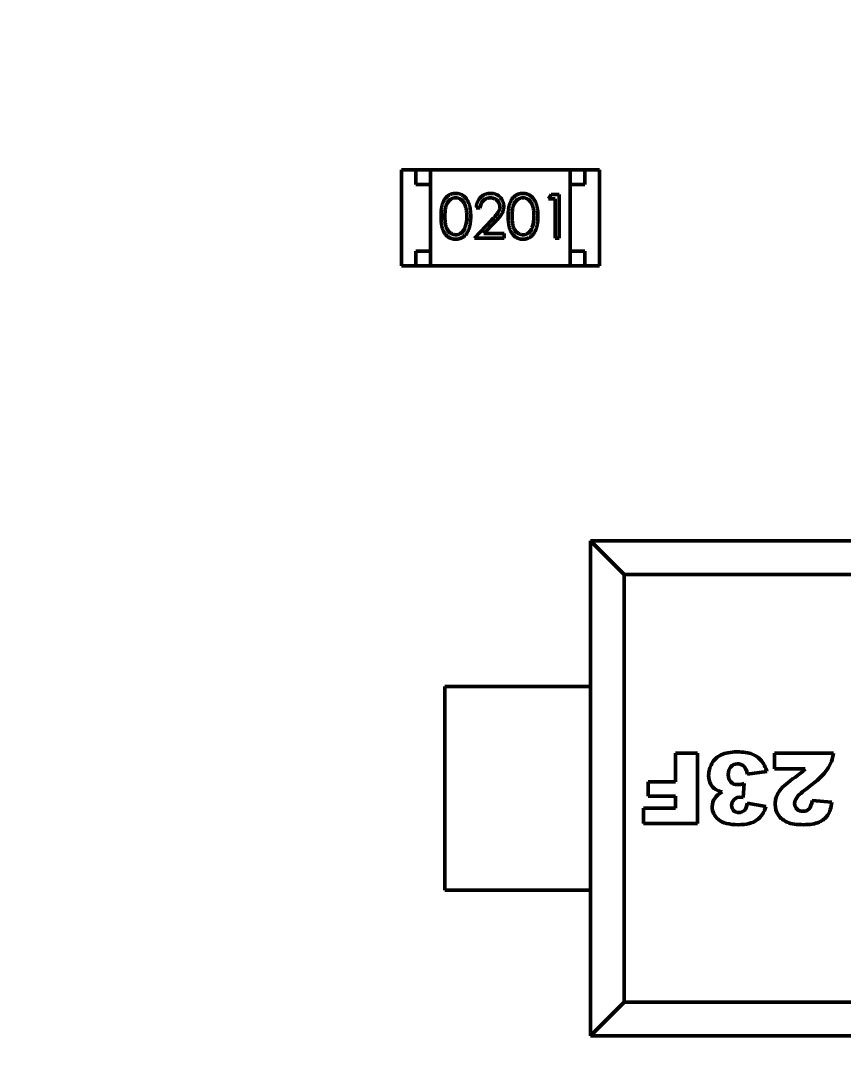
# Model space of a CAD drawing. Header units: millimetres. Extents: x 71 to 428, y 120 to 295.
# Drawn here: x 329.957 to 332.781, y 192.597 to 196.148 of the extents above; entities that cross this region are included whole.
import ezdxf

# ---------------------------------------------------------------- set-up
doc = ezdxf.new("R2010")
doc.units = ezdxf.units.MM
doc.header["$LTSCALE"] = 0.75
doc.layers.add('Dim', color=3, linetype='Continuous', lineweight=25)
doc.layers.add('Visible', color=7, linetype='Continuous', lineweight=50)
doc.styles.get("Standard").update_dxf_attribs({"font": 'arial.ttf'})
doc.dimstyles.new('Dim-ISO-25', dxfattribs={"dimtxt": 3.5, "dimasz": 3.5, "dimexe": 2.1, "dimexo": 2.1, "dimgap": 1.4, "dimtad": 1, "dimzin": 12, "dimdsep": 46, "dimtxsty": 'Standard', "dimcen": 0, "dimazin": 3, "dimtp": 0.1, "dimtm": 0.1, "dimtfac": 0.714286, "dimtmove": 0, "dimatfit": 3, "dimfxl": 1, "dimtzin": 12, "dimarcsym": 0})

# ---------------------------------------------------------------- blocks, each defined once
blk = doc.blocks.new('*D127')
at = {"color": 0, "linetype": 'ByBlock', "lineweight": -2}
for p, q in [((318.3964, 202.3936), (318.3964, 119.8711)), ((354.8964, 148.7044), (354.8964, 119.8711)), ((318.3964, 121.9711), (354.8964, 121.9711))]:
    blk.add_line(p, q, dxfattribs=at)
at = {"color": 0, "linetype": 'ByBlock'}
for points in [[(318.3964, 121.9711), (321.8964, 121.3878), (321.8964, 122.5544)], [(354.8964, 121.9711), (351.3964, 121.3878), (351.3964, 122.5544)]]:
    blk.add_solid(points, dxfattribs=at)
at = {"layer": 'Defpoints', "color": 0, "linetype": 'ByBlock'}
for p in [(318.3964, 204.4936), (354.8964, 150.8044)]:
    blk.add_point(p, dxfattribs=at)
at = {"color": 0, "linetype": 'ByBlock', "lineweight": -2, "insert": (336.6464, 125.1593), "char_height": 3.5, "attachment_point": 5}
blk.add_mtext('\\A0;36.5', dxfattribs=at)

msp = doc.modelspace()

# ---------------------------------------------------------------- linework, layer by layer
at = {"layer": 'Visible'}
for p, q in [((331.2636, 195.3057), (331.2636, 195.6357)), ((331.2636, 195.6357), (331.3136, 195.6357)), ((331.3636, 195.6357), (331.3136, 195.6357)), ((331.3136, 195.6357), (331.3136, 195.5857)), ((331.8436, 195.6357), (331.3636, 195.6357)), ((331.3636, 195.6357), (331.3636, 195.3057)), ((331.8936, 195.6357), (331.8436, 195.6357)), ((331.8436, 195.6357), (331.8436, 195.3057)), ((331.9436, 195.6357), (331.8936, 195.6357)), ((331.8936, 195.5857), (331.8936, 195.6357)), ((331.9436, 195.3057), (331.9436, 195.6357)), ((331.3136, 195.5857), (331.3636, 195.5857)), ((331.3636, 195.3557), (331.3636, 195.5857)), ((331.8436, 195.5857), (331.8936, 195.5857)), ((331.8436, 195.3557), (331.8436, 195.5857)), ((331.7689, 195.5356), (331.7777, 195.551)), ((331.7777, 195.551), (331.8054, 195.551)), ((331.8054, 195.551), (331.8054, 195.401)), ((331.7919, 195.5356), (331.7689, 195.5356)), ((331.7919, 195.401), (331.7919, 195.5356)), ((331.5342, 195.5048), (331.5208, 195.5048)), ((331.515, 195.401), (331.5732, 195.4631)), ((331.5847, 195.4564), (331.5471, 195.4164)), ((331.5471, 195.4164), (331.6169, 195.4164)), ((331.6169, 195.4164), (331.6169, 195.401)), ((331.6169, 195.401), (331.515, 195.401)), ((331.8054, 195.401), (331.7919, 195.401)), ((331.3136, 195.3557), (331.3136, 195.3057)), ((331.3636, 195.3557), (331.3136, 195.3557)), ((331.8936, 195.3557), (331.8436, 195.3557)), ((331.8936, 195.3057), (331.8936, 195.3557)), ((331.2636, 195.3057), (331.3136, 195.3057)), ((331.3136, 195.3057), (331.3636, 195.3057)), ((331.8436, 195.3057), (331.3636, 195.3057)), ((331.8436, 195.3057), (331.8936, 195.3057)), ((331.9436, 195.3057), (331.8936, 195.3057)), ((334.6127, 194.3609), (331.9127, 194.3609)), ((331.9127, 194.3607), (331.9127, 194.3609)), ((332.0281, 194.2453), (331.9127, 194.3607)), ((331.9127, 194.3607), (331.9127, 192.661)), ((333.888, 194.2453), (332.0281, 194.2453)), ((332.0281, 192.7764), (332.0281, 194.2453)), ((331.4127, 193.861), (331.9127, 193.861)), ((331.4127, 193.161), (331.4127, 193.861)), ((332.2047, 193.6321), (332.2047, 193.5332)), ((332.2797, 193.6321), (332.2047, 193.6321)), ((332.2797, 193.39), (332.2797, 193.6321)), ((332.7467, 193.6321), (332.545, 193.6321)), ((332.545, 193.6321), (332.545, 193.5775)), ((332.4513, 193.5593), (332.5183, 193.5682)), ((332.545, 193.5775), (332.6501, 193.5775)), ((332.1104, 193.5332), (332.1104, 193.4842)), ((332.2047, 193.5332), (332.1104, 193.5332)), ((332.4365, 193.4796), (332.44, 193.5274)), ((332.1104, 193.4842), (332.2047, 193.4842)), ((332.2047, 193.4842), (332.2047, 193.4422)), ((332.5149, 193.4486), (332.4513, 193.4599)), ((332.7417, 193.4635), (332.6741, 193.4689)), ((332.0945, 193.4422), (332.0945, 193.39)), ((332.2047, 193.4422), (332.0945, 193.4422)), ((332.0945, 193.39), (332.2797, 193.39)), ((331.9127, 193.161), (331.4127, 193.161)), ((332.0281, 192.7764), (331.9127, 192.661)), ((333.888, 192.7764), (332.0281, 192.7764)), ((334.6127, 192.661), (331.9127, 192.661))]:
    msp.add_line(p, q, dxfattribs=at)
at = {"layer": 'Visible', "extrusion": (0, 0, -1)}
msp.add_circle((-354.8964, 204.496), 47.93, dxfattribs=at)
at = {"layer": 'Visible'}
for centre in [(331.3768, 195.4733), (331.6075, 195.4733)]:
    msp.add_arc(centre, 0.1113, 341.6443, 1.3671, dxfattribs=at)
for points, knots in [([(331.3996, 195.4759), (331.3996, 195.4783), (331.3997, 195.483), (331.4, 195.4898), (331.4005, 195.4962), (331.4012, 195.5022), (331.402, 195.5077), (331.4031, 195.5128), (331.4044, 195.5175), (331.4059, 195.5218), (331.4076, 195.5258), (331.4094, 195.5295), (331.4114, 195.5329), (331.4136, 195.5361), (331.4159, 195.5391), (331.4184, 195.5418), (331.421, 195.5443), (331.4238, 195.5465), (331.4268, 195.5484), (331.4298, 195.5501), (331.4329, 195.5516), (331.4362, 195.5528), (331.4394, 195.5537), (331.4428, 195.5544), (331.4463, 195.5548), (331.4486, 195.5548), (331.4498, 195.5548)], [0, 0, 0, 0, 0.068595, 0.133246, 0.194313, 0.251279, 0.304513, 0.354235, 0.400481, 0.443411, 0.484015, 0.523252, 0.561042, 0.5979, 0.633518, 0.668314, 0.702496, 0.736685, 0.770293, 0.803437, 0.835913, 0.86846, 0.900847, 0.933467, 0.966258, 1, 1, 1, 1]), ([(331.4498, 195.5548), (331.451, 195.5548), (331.4533, 195.5548), (331.4569, 195.5544), (331.4603, 195.5537), (331.4636, 195.5528), (331.4669, 195.5516), (331.47, 195.5501), (331.4731, 195.5484), (331.4761, 195.5464), (331.479, 195.5442), (331.4817, 195.5417), (331.4843, 195.5389), (331.4867, 195.5359), (331.4889, 195.5326), (331.491, 195.529), (331.493, 195.5252), (331.4948, 195.5211), (331.4964, 195.5167), (331.4978, 195.5119), (331.4989, 195.5068), (331.4999, 195.5013), (331.5006, 195.4955), (331.5012, 195.4893), (331.5015, 195.4827), (331.5015, 195.4782), (331.5016, 195.4759)], [0, 0, 0, 0, 0.033788, 0.067194, 0.099862, 0.132567, 0.165151, 0.197913, 0.231319, 0.265083, 0.299255, 0.334399, 0.369943, 0.406284, 0.444064, 0.482998, 0.523354, 0.565537, 0.609613, 0.656391, 0.705885, 0.758325, 0.813832, 0.872795, 0.934722, 1, 1, 1, 1]), ([(331.5208, 195.5048), (331.5209, 195.5066), (331.521, 195.5101), (331.5218, 195.5152), (331.523, 195.5201), (331.5246, 195.5248), (331.5267, 195.5292), (331.5291, 195.5333), (331.532, 195.5372), (331.5352, 195.5408), (331.5388, 195.5441), (331.5426, 195.547), (331.5466, 195.5494), (331.5508, 195.5514), (331.5553, 195.5529), (331.5599, 195.5541), (331.5647, 195.5547), (331.568, 195.5548), (331.5697, 195.5548)], [0, 0, 0, 0, 0.068791, 0.135103, 0.198979, 0.261904, 0.323495, 0.385195, 0.446969, 0.509765, 0.572251, 0.633405, 0.693251, 0.752583, 0.812579, 0.873275, 0.93555, 1, 1, 1, 1]), ([(331.5697, 195.5548), (331.5713, 195.5548), (331.5746, 195.5547), (331.5793, 195.5541), (331.5838, 195.5531), (331.588, 195.5516), (331.592, 195.5497), (331.5958, 195.5474), (331.5993, 195.5447), (331.6025, 195.5416), (331.6055, 195.5382), (331.608, 195.5347), (331.6102, 195.531), (331.612, 195.5271), (331.6133, 195.5231), (331.6143, 195.519), (331.6149, 195.5146), (331.615, 195.5117), (331.615, 195.5102)], [0, 0, 0, 0, 0.069475, 0.136517, 0.200789, 0.26383, 0.325735, 0.387291, 0.449509, 0.512968, 0.576275, 0.63758, 0.697903, 0.757172, 0.816599, 0.876653, 0.93729, 1, 1, 1, 1]), ([(331.6304, 195.4759), (331.6304, 195.4783), (331.6304, 195.483), (331.6307, 195.4898), (331.6312, 195.4962), (331.6319, 195.5022), (331.6328, 195.5077), (331.6339, 195.5128), (331.6352, 195.5175), (331.6367, 195.5218), (331.6383, 195.5258), (331.6402, 195.5295), (331.6422, 195.5329), (331.6443, 195.5361), (331.6467, 195.5391), (331.6491, 195.5418), (331.6518, 195.5443), (331.6546, 195.5465), (331.6576, 195.5484), (331.6606, 195.5501), (331.6637, 195.5516), (331.6669, 195.5528), (331.6702, 195.5537), (331.6736, 195.5544), (331.677, 195.5548), (331.6794, 195.5548), (331.6805, 195.5548)], [0, 0, 0, 0, 0.068595, 0.133246, 0.194313, 0.251279, 0.304513, 0.354235, 0.400481, 0.443411, 0.484015, 0.523252, 0.561042, 0.5979, 0.633518, 0.668314, 0.702496, 0.736685, 0.770293, 0.803437, 0.835913, 0.86846, 0.900847, 0.933467, 0.966258, 1, 1, 1, 1]), ([(331.6805, 195.5548), (331.6817, 195.5548), (331.6841, 195.5548), (331.6876, 195.5544), (331.691, 195.5537), (331.6944, 195.5528), (331.6976, 195.5516), (331.7008, 195.5501), (331.7039, 195.5484), (331.7069, 195.5464), (331.7098, 195.5442), (331.7125, 195.5417), (331.715, 195.5389), (331.7175, 195.5359), (331.7197, 195.5326), (331.7218, 195.529), (331.7237, 195.5252), (331.7256, 195.5211), (331.7271, 195.5167), (331.7286, 195.5119), (331.7297, 195.5068), (331.7307, 195.5013), (331.7314, 195.4955), (331.732, 195.4893), (331.7322, 195.4827), (331.7323, 195.4782), (331.7323, 195.4759)], [0, 0, 0, 0, 0.033788, 0.067194, 0.099862, 0.132567, 0.165151, 0.197913, 0.231319, 0.265083, 0.299255, 0.334399, 0.369943, 0.406284, 0.444064, 0.482998, 0.523354, 0.565537, 0.609613, 0.656391, 0.705885, 0.758325, 0.813832, 0.872795, 0.934722, 1, 1, 1, 1]), ([(331.4502, 195.5395), (331.4486, 195.5394), (331.4452, 195.5392), (331.4403, 195.538), (331.4356, 195.5358), (331.4319, 195.5335), (331.429, 195.5312), (331.427, 195.5293), (331.4251, 195.5271), (331.4234, 195.5248), (331.4218, 195.5223), (331.4203, 195.5196), (331.4189, 195.5167), (331.4177, 195.5136), (331.4166, 195.5102), (331.4157, 195.5064), (331.4148, 195.5023), (331.4142, 195.4978), (331.4137, 195.4929), (331.4134, 195.4876), (331.4131, 195.4819), (331.4131, 195.478), (331.4131, 195.476)], [0, 0, 0, 0, 0.060387, 0.120883, 0.182755, 0.247811, 0.281299, 0.315088, 0.349702, 0.384857, 0.420966, 0.458511, 0.497175, 0.537602, 0.580503, 0.627468, 0.678388, 0.733983, 0.793747, 0.857714, 0.926698, 1, 1, 1, 1]), ([(331.4881, 195.476), (331.4881, 195.4778), (331.488, 195.4813), (331.4878, 195.4865), (331.4874, 195.4914), (331.4869, 195.4961), (331.4861, 195.5005), (331.4853, 195.5046), (331.4843, 195.5085), (331.4831, 195.5122), (331.4818, 195.5156), (331.4803, 195.5188), (331.4788, 195.5218), (331.4771, 195.5245), (331.4753, 195.527), (331.4733, 195.5292), (331.4713, 195.5312), (331.4684, 195.5335), (331.4647, 195.5358), (331.46, 195.538), (331.4552, 195.5392), (331.4519, 195.5394), (331.4502, 195.5395)], [0, 0, 0, 0, 0.065681, 0.128486, 0.188175, 0.245106, 0.299448, 0.350823, 0.399942, 0.446672, 0.491255, 0.533376, 0.573853, 0.612526, 0.649597, 0.685532, 0.720106, 0.753838, 0.818925, 0.880493, 0.940311, 1, 1, 1, 1]), ([(331.569, 195.5395), (331.5678, 195.5394), (331.5655, 195.5394), (331.5622, 195.5389), (331.5589, 195.5382), (331.5558, 195.5372), (331.5529, 195.536), (331.5501, 195.5344), (331.5475, 195.5325), (331.5451, 195.5304), (331.5428, 195.528), (331.5408, 195.5254), (331.5391, 195.5225), (331.5375, 195.5194), (331.5363, 195.5161), (331.5354, 195.5126), (331.5346, 195.5088), (331.5344, 195.5062), (331.5342, 195.5048)], [0, 0, 0, 0, 0.064439, 0.126547, 0.186887, 0.245878, 0.304041, 0.362191, 0.420976, 0.48066, 0.5406, 0.600689, 0.661936, 0.724443, 0.789038, 0.856314, 0.926352, 1, 1, 1, 1]), ([(331.6016, 195.509), (331.6015, 195.5101), (331.6015, 195.5121), (331.601, 195.515), (331.6003, 195.5179), (331.5993, 195.5207), (331.5979, 195.5233), (331.5963, 195.5258), (331.5943, 195.5282), (331.5921, 195.5305), (331.5897, 195.5326), (331.5872, 195.5344), (331.5845, 195.536), (331.5816, 195.5373), (331.5787, 195.5382), (331.5756, 195.5389), (331.5723, 195.5394), (331.5701, 195.5394), (331.569, 195.5395)], [0, 0, 0, 0, 0.061965, 0.122122, 0.180988, 0.239933, 0.299906, 0.359989, 0.421776, 0.486576, 0.551535, 0.615018, 0.677259, 0.73973, 0.80305, 0.866495, 0.931973, 1, 1, 1, 1]), ([(331.681, 195.5395), (331.6793, 195.5394), (331.676, 195.5392), (331.6711, 195.538), (331.6664, 195.5358), (331.6627, 195.5335), (331.6598, 195.5312), (331.6578, 195.5293), (331.6559, 195.5271), (331.6542, 195.5248), (331.6525, 195.5223), (331.651, 195.5196), (331.6497, 195.5167), (331.6484, 195.5136), (331.6473, 195.5102), (331.6464, 195.5064), (331.6456, 195.5023), (331.645, 195.4978), (331.6445, 195.4929), (331.6441, 195.4876), (331.6439, 195.4819), (331.6439, 195.478), (331.6439, 195.476)], [0, 0, 0, 0, 0.060387, 0.120883, 0.182755, 0.247811, 0.281299, 0.315088, 0.349702, 0.384857, 0.420966, 0.458511, 0.497175, 0.537602, 0.580503, 0.627468, 0.678388, 0.733983, 0.793747, 0.857714, 0.926698, 1, 1, 1, 1]), ([(331.7189, 195.476), (331.7188, 195.4778), (331.7188, 195.4813), (331.7186, 195.4865), (331.7182, 195.4914), (331.7177, 195.4961), (331.7169, 195.5005), (331.7161, 195.5046), (331.715, 195.5085), (331.7139, 195.5122), (331.7125, 195.5156), (331.7111, 195.5188), (331.7095, 195.5218), (331.7079, 195.5245), (331.7061, 195.527), (331.7041, 195.5292), (331.7021, 195.5312), (331.6992, 195.5335), (331.6954, 195.5358), (331.6908, 195.538), (331.6859, 195.5392), (331.6826, 195.5394), (331.681, 195.5395)], [0, 0, 0, 0, 0.065681, 0.128486, 0.188175, 0.245106, 0.299448, 0.350823, 0.399942, 0.446672, 0.491255, 0.533376, 0.573853, 0.612526, 0.649597, 0.685532, 0.720106, 0.753838, 0.818925, 0.880493, 0.940311, 1, 1, 1, 1]), ([(331.5732, 195.4631), (331.5746, 195.4646), (331.5773, 195.4674), (331.5812, 195.4715), (331.5846, 195.4754), (331.5877, 195.4789), (331.5904, 195.4822), (331.5927, 195.4851), (331.5946, 195.4878), (331.5966, 195.4909), (331.5986, 195.4947), (331.6003, 195.4994), (331.6014, 195.5042), (331.6015, 195.5074), (331.6016, 195.509)], [0, 0, 0, 0, 0.110803, 0.212829, 0.306101, 0.390647, 0.466924, 0.534481, 0.593587, 0.644557, 0.7362, 0.825024, 0.911986, 1, 1, 1, 1]), ([(331.615, 195.5102), (331.6149, 195.5082), (331.6148, 195.504), (331.6136, 195.4979), (331.6116, 195.492), (331.6093, 195.4873), (331.607, 195.4835), (331.6049, 195.4803), (331.6024, 195.4769), (331.5996, 195.4733), (331.5964, 195.4694), (331.5928, 195.4653), (331.5889, 195.4609), (331.5861, 195.458), (331.5847, 195.4564)], [0, 0, 0, 0, 0.098702, 0.195672, 0.292422, 0.391343, 0.444462, 0.504229, 0.570352, 0.642546, 0.722288, 0.807921, 0.90047, 1, 1, 1, 1]), ([(331.4498, 195.3971), (331.4486, 195.3972), (331.4463, 195.3972), (331.4428, 195.3976), (331.4395, 195.3983), (331.4362, 195.3992), (331.433, 195.4003), (331.4299, 195.4018), (331.4269, 195.4035), (331.424, 195.4054), (331.4212, 195.4076), (331.4185, 195.41), (331.416, 195.4127), (331.4137, 195.4157), (331.4116, 195.4189), (331.4095, 195.4224), (331.4077, 195.4261), (331.406, 195.4301), (331.4045, 195.4344), (331.4031, 195.4392), (331.4021, 195.4443), (331.4012, 195.4498), (331.4005, 195.4558), (331.4, 195.4621), (331.3997, 195.4689), (331.3996, 195.4735), (331.3996, 195.4759)], [0, 0, 0, 0, 0.033787, 0.066622, 0.099285, 0.131361, 0.163585, 0.196104, 0.228902, 0.262158, 0.295991, 0.330218, 0.36506, 0.400951, 0.43762, 0.475708, 0.515381, 0.556414, 0.599765, 0.646424, 0.696431, 0.749782, 0.806573, 0.867436, 0.931887, 1, 1, 1, 1]), ([(331.4131, 195.476), (331.4131, 195.474), (331.4131, 195.4701), (331.4134, 195.4644), (331.4137, 195.4592), (331.4142, 195.4543), (331.4149, 195.4498), (331.4156, 195.4456), (331.4165, 195.4419), (331.4176, 195.4385), (331.4189, 195.4353), (331.4202, 195.4324), (331.4217, 195.4297), (331.4233, 195.4272), (331.4251, 195.4249), (331.427, 195.4228), (331.429, 195.4208), (331.4319, 195.4185), (331.4357, 195.4162), (331.4404, 195.4141), (331.4453, 195.4128), (331.4486, 195.4126), (331.4502, 195.4125)], [0, 0, 0, 0, 0.072951, 0.141584, 0.205926, 0.265301, 0.320597, 0.371817, 0.41879, 0.461699, 0.502134, 0.540804, 0.578181, 0.614297, 0.649678, 0.684299, 0.718359, 0.752081, 0.817652, 0.879722, 0.939966, 1, 1, 1, 1]), ([(331.5016, 195.4759), (331.5015, 195.4736), (331.5015, 195.4692), (331.5012, 195.4626), (331.5006, 195.4565), (331.4999, 195.4506), (331.499, 195.4452), (331.4978, 195.4401), (331.4965, 195.4354), (331.4949, 195.431), (331.4931, 195.4269), (331.4912, 195.4231), (331.4891, 195.4195), (331.4868, 195.4162), (331.4844, 195.4132), (331.4818, 195.4104), (331.4791, 195.4079), (331.4762, 195.4056), (331.4732, 195.4036), (331.4701, 195.4019), (331.4669, 195.4005), (331.4636, 195.3992), (331.4603, 195.3983), (331.4569, 195.3977), (331.4533, 195.3972), (331.451, 195.3972), (331.4498, 195.3971)], [0, 0, 0, 0, 0.065063, 0.126773, 0.185516, 0.240765, 0.29298, 0.34225, 0.388919, 0.432776, 0.474628, 0.514775, 0.553606, 0.591426, 0.628028, 0.663804, 0.698984, 0.733591, 0.767628, 0.801208, 0.834264, 0.866981, 0.89972, 0.932702, 0.966176, 1, 1, 1, 1]), ([(331.6805, 195.3971), (331.6794, 195.3972), (331.677, 195.3972), (331.6736, 195.3976), (331.6702, 195.3983), (331.667, 195.3992), (331.6637, 195.4003), (331.6607, 195.4018), (331.6576, 195.4035), (331.6547, 195.4054), (331.6519, 195.4076), (331.6493, 195.41), (331.6468, 195.4127), (331.6445, 195.4157), (331.6423, 195.4189), (331.6403, 195.4224), (331.6385, 195.4261), (331.6368, 195.4301), (331.6352, 195.4344), (331.6339, 195.4392), (331.6329, 195.4443), (331.632, 195.4498), (331.6312, 195.4558), (331.6307, 195.4621), (331.6304, 195.4689), (331.6304, 195.4735), (331.6304, 195.4759)], [0, 0, 0, 0, 0.033787, 0.066622, 0.099285, 0.131361, 0.163585, 0.196104, 0.228902, 0.262158, 0.295991, 0.330218, 0.36506, 0.400951, 0.43762, 0.475708, 0.515381, 0.556414, 0.599765, 0.646424, 0.696431, 0.749782, 0.806573, 0.867436, 0.931887, 1, 1, 1, 1]), ([(331.6439, 195.476), (331.6439, 195.474), (331.6439, 195.4701), (331.6441, 195.4644), (331.6445, 195.4592), (331.6449, 195.4543), (331.6456, 195.4498), (331.6464, 195.4456), (331.6473, 195.4419), (331.6484, 195.4385), (331.6496, 195.4353), (331.651, 195.4324), (331.6525, 195.4297), (331.6541, 195.4272), (331.6559, 195.4249), (331.6578, 195.4228), (331.6598, 195.4208), (331.6627, 195.4185), (331.6664, 195.4162), (331.6712, 195.4141), (331.676, 195.4128), (331.6793, 195.4126), (331.681, 195.4125)], [0, 0, 0, 0, 0.072951, 0.141584, 0.205926, 0.265301, 0.320597, 0.371817, 0.41879, 0.461699, 0.502134, 0.540804, 0.578181, 0.614297, 0.649678, 0.684299, 0.718359, 0.752081, 0.817652, 0.879722, 0.939966, 1, 1, 1, 1]), ([(331.7323, 195.4759), (331.7323, 195.4736), (331.7322, 195.4692), (331.732, 195.4626), (331.7314, 195.4565), (331.7307, 195.4506), (331.7297, 195.4452), (331.7286, 195.4401), (331.7272, 195.4354), (331.7256, 195.431), (331.7239, 195.4269), (331.7219, 195.4231), (331.7199, 195.4195), (331.7176, 195.4162), (331.7152, 195.4132), (331.7126, 195.4104), (331.7099, 195.4079), (331.707, 195.4056), (331.704, 195.4036), (331.7009, 195.4019), (331.6977, 195.4005), (331.6944, 195.3992), (331.6911, 195.3983), (331.6876, 195.3977), (331.6841, 195.3972), (331.6817, 195.3972), (331.6805, 195.3971)], [0, 0, 0, 0, 0.065063, 0.126773, 0.185516, 0.240765, 0.29298, 0.34225, 0.388919, 0.432776, 0.474628, 0.514775, 0.553606, 0.591426, 0.628028, 0.663804, 0.698984, 0.733591, 0.767628, 0.801208, 0.834264, 0.866981, 0.89972, 0.932702, 0.966176, 1, 1, 1, 1]), ([(331.4502, 195.4125), (331.4519, 195.4126), (331.4552, 195.4127), (331.4601, 195.4141), (331.4648, 195.416), (331.4685, 195.4184), (331.4713, 195.4206), (331.4733, 195.4226), (331.4751, 195.4247), (331.4769, 195.427), (331.4785, 195.4295), (331.4799, 195.4323), (331.4813, 195.4352), (331.482, 195.4372), (331.4824, 195.4383)], [0, 0, 0, 0, 0.112813, 0.225394, 0.339595, 0.459675, 0.521735, 0.583926, 0.648174, 0.713881, 0.781004, 0.851451, 0.924051, 1, 1, 1, 1]), ([(331.681, 195.4125), (331.6827, 195.4126), (331.686, 195.4127), (331.6908, 195.4141), (331.6955, 195.416), (331.6992, 195.4184), (331.702, 195.4206), (331.704, 195.4226), (331.7059, 195.4247), (331.7076, 195.427), (331.7092, 195.4295), (331.7107, 195.4323), (331.712, 195.4352), (331.7128, 195.4372), (331.7132, 195.4383)], [0, 0, 0, 0, 0.112813, 0.225394, 0.339595, 0.459675, 0.521735, 0.583926, 0.648174, 0.713881, 0.781004, 0.851451, 0.924051, 1, 1, 1, 1]), ([(332.5183, 193.5682), (332.5139, 193.5833), (332.5077, 193.5957), (332.4994, 193.6057), (332.4912, 193.6157), (332.4807, 193.6231), (332.468, 193.6282), (332.4553, 193.6334), (332.4379, 193.636), (332.416, 193.636), (332.3935, 193.636), (332.3752, 193.6325), (332.3612, 193.6255), (332.3474, 193.6186), (332.3366, 193.6087), (332.3293, 193.5957), (332.3221, 193.5828), (332.3184, 193.5693), (332.3184, 193.5553), (332.3184, 193.544), (332.3205, 193.5343), (332.325, 193.5263), (332.3295, 193.5182), (332.3356, 193.5113), (332.3437, 193.5066), (332.3487, 193.5037), (332.3558, 193.501), (332.3653, 193.4986)], [0, 0, 0, 0, 0.0000402618, 0.0000402618, 0.0000402618, 0.0000805236, 0.0000805236, 0.0000805236, 0.0001337472, 0.0001337472, 0.0001337472, 0.0001885363, 0.0001885363, 0.0001885363, 0.0002323931, 0.0002323931, 0.0002323931, 0.0002702713, 0.0002702713, 0.0002702713, 0.000300748, 0.000300748, 0.000300748, 0.0003312247, 0.0003312247, 0.0003312247, 0.0003540908, 0.0003540908, 0.0003540908, 0.0003540908]), ([(332.6741, 193.4689), (332.6721, 193.4552), (332.6684, 193.4457), (332.6631, 193.4403), (332.6578, 193.4348), (332.6509, 193.432), (332.6423, 193.432), (332.6341, 193.432), (332.6273, 193.4346), (332.6219, 193.4399), (332.6166, 193.4451), (332.6138, 193.4515), (332.6138, 193.4588), (332.6138, 193.4657), (332.6166, 193.473), (332.622, 193.4805), (332.6275, 193.4881), (332.6401, 193.4992), (332.6599, 193.5139), (332.6921, 193.5377), (332.714, 193.5585), (332.7258, 193.5761), (332.7375, 193.5936), (332.7445, 193.6121), (332.7467, 193.6321)], [0, 0, 0, 0, 0.0000310806, 0.0000310806, 0.0000310806, 0.0000542084, 0.0000542084, 0.0000542084, 0.0000764634, 0.0000764634, 0.0000764634, 0.0001091122, 0.0001091122, 0.0001091122, 0.0001403099, 0.0001403099, 0.0001403099, 0.0001715076, 0.0001715076, 0.0001715076, 0.0002470068, 0.0002470068, 0.0002470068, 0.0003225059, 0.0003225059, 0.0003225059, 0.0003225059]), ([(332.44, 193.5274), (332.4307, 193.5248), (332.4234, 193.5235), (332.4181, 193.5235), (332.4083, 193.5235), (332.4003, 193.5265), (332.3946, 193.5327), (332.3888, 193.539), (332.3859, 193.5477), (332.3859, 193.5588), (332.3859, 193.5698), (332.3889, 193.5787), (332.3949, 193.5852), (332.401, 193.5918), (332.4086, 193.5951), (332.4176, 193.5951), (332.4263, 193.5951), (332.4333, 193.5924), (332.4389, 193.5873), (332.4445, 193.5822), (332.4487, 193.5728), (332.4513, 193.5593)], [0, 0, 0, 0, 0.0000168165, 0.0000168165, 0.0000168165, 0.0000479015, 0.0000479015, 0.0000479015, 0.000076245, 0.000076245, 0.000076245, 0.0001041778, 0.0001041778, 0.0001041778, 0.0001287518, 0.0001287518, 0.0001287518, 0.0001524481, 0.0001524481, 0.0001524481, 0.000183316, 0.000183316, 0.000183316, 0.000183316]), ([(332.6501, 193.5775), (332.6439, 193.5714), (332.6385, 193.5666), (332.6339, 193.5628), (332.6294, 193.5591), (332.6205, 193.5525), (332.6069, 193.543), (332.584, 193.5271), (332.5683, 193.5123), (332.5597, 193.4989), (332.551, 193.4854), (332.5468, 193.4714), (332.5468, 193.4565), (332.5468, 193.4427), (332.5505, 193.4301), (332.5581, 193.419), (332.5657, 193.4079), (332.576, 193.3996), (332.589, 193.3942), (332.6022, 193.3887), (332.6206, 193.386), (332.6443, 193.386), (332.6668, 193.386), (332.6846, 193.3887), (332.6974, 193.3945), (332.7101, 193.4003), (332.7203, 193.4082), (332.7272, 193.419), (332.7341, 193.4298), (332.739, 193.4445), (332.7417, 193.4635)], [0, 0, 0, 0, 0.0000277389, 0.0000277389, 0.0000277389, 0.0000554778, 0.0000554778, 0.0000554778, 0.0001206414, 0.0001206414, 0.0001206414, 0.0001642937, 0.0001642937, 0.0001642937, 0.0002050991, 0.0002050991, 0.0002050991, 0.0002459045, 0.0002459045, 0.0002459045, 0.0003026067, 0.0003026067, 0.0003026067, 0.0003566088, 0.0003566088, 0.0003566088, 0.0003958255, 0.0003958255, 0.0003958255, 0.0004430579, 0.0004430579, 0.0004430579, 0.0004430579]), ([(332.3653, 193.4986), (332.3537, 193.4923), (332.3451, 193.4849), (332.3393, 193.4763), (332.3337, 193.468), (332.3308, 193.4585), (332.3308, 193.448), (332.3308, 193.4303), (332.3379, 193.4155), (332.3521, 193.4037), (332.3661, 193.3919), (332.3889, 193.386), (332.4205, 193.386), (332.4482, 193.386), (332.4695, 193.3915), (332.4845, 193.4022), (332.4994, 193.413), (332.5096, 193.4285), (332.5149, 193.4486)], [0, 0, 0, 0, 0.0000343901, 0.0000343901, 0.0000343901, 0.0000643568, 0.0000643568, 0.0000643568, 0.0001150698, 0.0001150698, 0.0001150698, 0.0001859198, 0.0001859198, 0.0001859198, 0.0002480943, 0.0002480943, 0.0002480943, 0.0003102688, 0.0003102688, 0.0003102688, 0.0003102688]), ([(332.4513, 193.4599), (332.4495, 193.4482), (332.4463, 193.4398), (332.4413, 193.4351), (332.4363, 193.4304), (332.4299, 193.428), (332.422, 193.428), (332.4144, 193.428), (332.4084, 193.4304), (332.4039, 193.4346), (332.3994, 193.439), (332.3973, 193.4449), (332.3973, 193.4522), (332.3973, 193.4598), (332.4003, 193.4664), (332.406, 193.472), (332.4132, 193.479), (332.4174, 193.4821), (332.4365, 193.4796)], [0, 0, 0, 0, 0.0000271061, 0.0000271061, 0.0000271061, 0.0000478627, 0.0000478627, 0.0000478627, 0.0000677721, 0.0000677721, 0.0000677721, 0.0000880239, 0.0000880239, 0.0000880239, 0.0001091758, 0.0001091758, 0.0001091758, 0.0001417245, 0.0001417245, 0.0001417245, 0.0001417245])]:
    msp.add_open_spline(points, degree=3, knots=knots, dxfattribs=at)

# ---------------------------------------------------------------- dimensions: what is measured, and where the dimension line sits
at = {"layer": 'Dim'}
dim = msp.add_linear_dim(base=(354.8964, 121.9711), p1=(318.3964, 204.4936), p2=(354.8964, 150.8044), dimstyle='Dim-ISO-25', dxfattribs=at)
dim.commit()
dim.dimension.update_dxf_attribs({"geometry": '*D127', "text_midpoint": (336.6464, 125.1593)})

doc.saveas('drawing.dxf')
